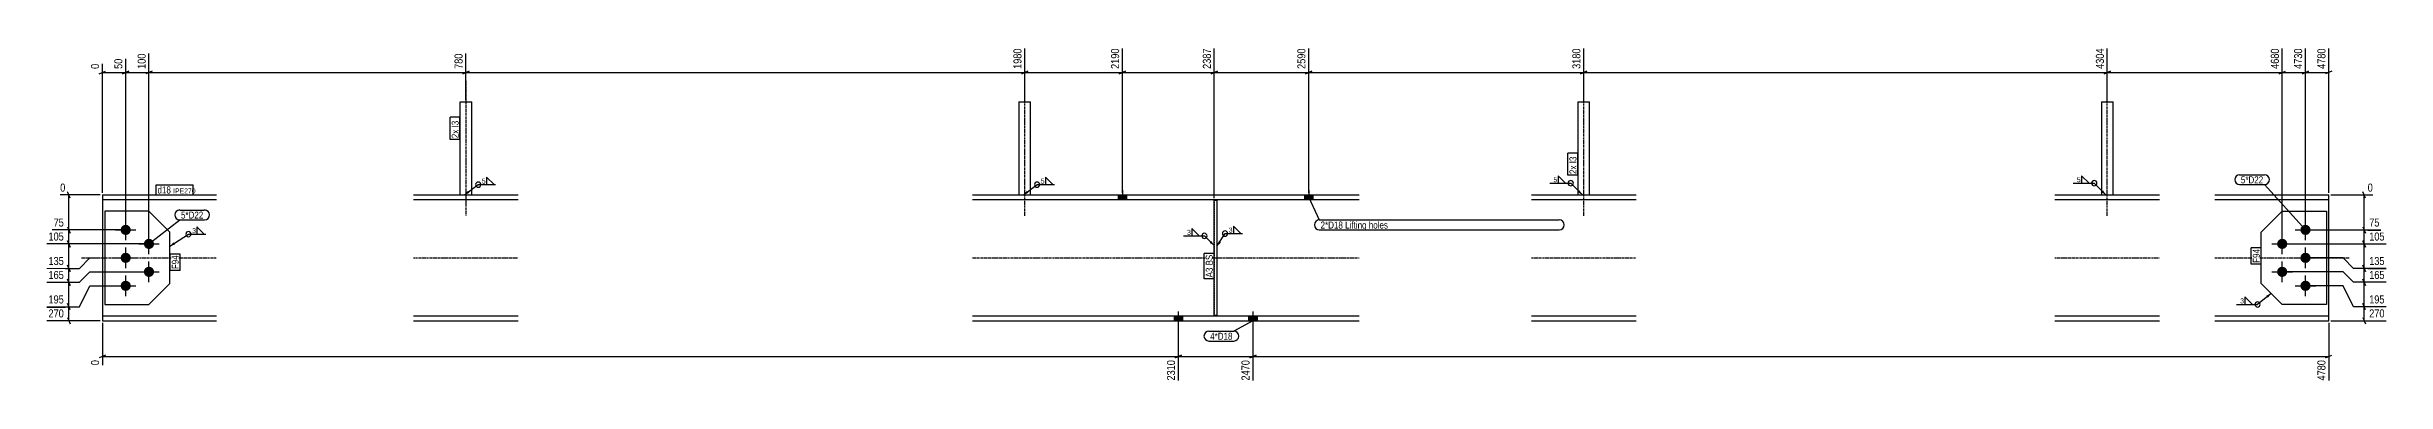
# Model space of a CAD drawing. Header units: millimetres. Extents: x 29 to 27119, y 7 to 1721.
# Drawn here: x 22096 to 27119, y 7 to 727 of the extents above; entities that cross this region are included whole.
import ezdxf

# ---------------------------------------------------------------- set-up
doc = ezdxf.new("R2010")
doc.units = ezdxf.units.MM
doc.linetypes.add('DXK_LINE_DOT2', pattern=[3.9198, 1.9599, -1.9599])
doc.linetypes.add('DXK_LINE_DOT3', pattern=[5.9187, 2.979, -0.9799, 0.9799, -0.9799])
for name, color, linetype in [('MÅLSÆTNING', 7, 'Continuous'), ('STÅL', 7, 'Continuous'), ('TEKST', 7, 'Continuous')]:
    doc.layers.add(name, color=color, linetype=linetype)
doc.styles.add('Arial Narrow', font='ARIALN.TTF', dxfattribs={"height": 0.2})

msp = doc.modelspace()

# ---------------------------------------------------------------- hatches: boundary and pattern name
at = {"layer": 'STÅL', "linetype": 'Continuous'}
for points in [[(24396.2, 398.9), (24414.2, 398.9), (24414.2, 409.1), (24396.2, 409.1)], [(24796.2, 398.9), (24814.2, 398.9), (24814.2, 409.1), (24796.2, 409.1)], [(22254.2, 334.1, -1), (22276.2, 334.1, -1)], [(22304.2, 304.1, -1), (22326.2, 304.1, -1)], [(26884.2, 304.1, -1), (26906.2, 304.1, -1)], [(26934.2, 334.1, -1), (26956.2, 334.1, -1)], [(22254.2, 274.1, -1), (22276.2, 274.1, -1)], [(22304.2, 244.1, -1), (22326.2, 244.1, -1)], [(26884.2, 244.1, -1), (26906.2, 244.1, -1)], [(26934.2, 274.1, -1), (26956.2, 274.1, -1)], [(22254.2, 214.1, -1), (22276.2, 214.1, -1)], [(26934.2, 214.1, -1), (26956.2, 214.1, -1)], [(24534.2, 149.3), (24516.2, 149.3), (24516.2, 139.1), (24534.2, 139.1)], [(24534.2, 149.3), (24516.2, 149.3), (24516.2, 139.1), (24534.2, 139.1)], [(24694.2, 149.3), (24676.2, 149.3), (24676.2, 139.1), (24694.2, 139.1)], [(24694.2, 149.3), (24676.2, 149.3), (24676.2, 139.1), (24694.2, 139.1)]]:
    msp.add_hatch(color=96, dxfattribs=at).paths.add_polyline_path(points)
at = {"layer": 'TEKST', "linetype": 'Continuous'}
for points in [[(23003.2, 413.6), (22992.6, 409.1), (22999.9, 418.1)], [(24203.2, 413.6), (24192.6, 409.1), (24199.9, 418.1)], [(25386.7, 419.1), (25392.6, 409.1), (25382.7, 415.2)], [(26510.7, 419.1), (26516.6, 409.1), (26506.7, 415.2)], [(22371.2, 302.9), (22360.2, 299.1), (22368.1, 307.6)], [(24596.2, 310.4), (24602.2, 300.5), (24592.2, 306.4)], [(26861, 192.9), (26871.6, 197.8), (26864.6, 188.5)]]:
    msp.add_hatch(color=3, dxfattribs=at).paths.add_polyline_path(points)

# ---------------------------------------------------------------- linework, layer by layer
at = {"layer": 'MÅLSÆTNING', "color": 7, "linetype": 'Continuous'}
for p, q in [((22315.2, 308.6), (22315.2, 712.6)), ((22995.6, 613.6), (22995.6, 712.6)), ((22995.6, 613.6), (22995.6, 712.6)), ((24195.6, 613.6), (24195.6, 723.6)), ((24405.2, 413.5), (24405.2, 723.6)), ((24602.2, 402.4), (24602.2, 723.6)), ((24805.2, 413.6), (24805.2, 723.6)), ((24805.2, 413.6), (24805.2, 723.6)), ((25395.6, 613.6), (25395.6, 723.6)), ((25395.6, 613.6), (25395.6, 723.6)), ((26519.6, 613.6), (26519.6, 723.6)), ((26895.2, 308.6), (26895.2, 723.6)), ((26945.2, 338.6), (26945.2, 723.6)), ((26995.2, 413.6), (26995.2, 723.6)), ((22208.5, 669.3), (22222, 674.7)), ((22215.2, 413.6), (22215.2, 690.6)), ((22258.5, 669.3), (22272, 674.7)), ((22265.2, 338.6), (22265.2, 701.6)), ((22265.2, 672), (22315.2, 672)), ((22322, 674.7), (22308.5, 669.3)), ((23002.4, 674.7), (22988.9, 669.3)), ((22988.9, 669.3), (23002.4, 674.7)), ((22995.6, 672), (24195.6, 672)), ((24188.9, 669.3), (24202.4, 674.7)), ((24398.5, 669.3), (24412, 674.7)), ((24595.5, 669.3), (24609, 674.7)), ((24812, 674.7), (24798.5, 669.3)), ((24798.5, 669.3), (24812, 674.7)), ((24805.2, 672), (25395.6, 672)), ((25402.4, 674.7), (25388.9, 669.3)), ((25388.9, 669.3), (25402.4, 674.7)), ((25395.6, 672), (26519.6, 672)), ((26512.9, 669.3), (26526.4, 674.7)), ((26888.5, 669.3), (26902, 674.7)), ((26895.2, 672), (26945.2, 672)), ((26952, 674.7), (26938.5, 669.3)), ((27002, 674.7), (26988.5, 669.3)), ((22210.7, 409.1), (22124.6, 409.1)), ((22145.9, 402.4), (22140.5, 415.9)), ((22143.2, 334.1), (22143.2, 409.1)), ((26999.7, 409.1), (27089.7, 409.1)), ((27073.8, 402.4), (27068.4, 415.9)), ((22310.7, 304.1), (22096.1, 304.1)), ((22310.7, 304.1), (22096.1, 304.1)), ((22260.7, 334.1), (22107.1, 334.1)), ((22260.7, 334.1), (22107.1, 334.1)), ((22140.5, 340.9), (22145.9, 327.4)), ((22140.5, 340.9), (22145.9, 327.4)), ((22145.9, 297.4), (22140.5, 310.9)), ((22140.5, 310.9), (22145.9, 297.4)), ((22143.2, 304.1), (22143.2, 334.1)), ((22143.2, 251.6), (22143.2, 304.1)), ((26899.7, 304.1), (27118.2, 304.1)), ((27068.4, 310.9), (27073.8, 297.4)), ((22096.1, 251.6), (22165.7, 251.6)), ((22096.1, 251.6), (22165.7, 251.6)), ((22145.9, 244.9), (22140.5, 258.4)), ((22140.5, 258.4), (22145.9, 244.9)), ((22165.7, 251.6), (22188.2, 274.1)), ((22165.7, 251.6), (22188.2, 274.1)), ((22188.2, 274.1), (22210.7, 274.1)), ((22188.2, 274.1), (22210.7, 274.1)), ((27026.1, 274.1), (26949.7, 274.1)), ((27026.1, 274.1), (26949.7, 274.1)), ((27048.6, 251.6), (27026.1, 274.1)), ((27048.6, 251.6), (27026.1, 274.1)), ((22165.7, 221.6), (22188.2, 244.1)), ((22165.7, 221.6), (22188.2, 244.1)), ((22165.7, 169.1), (22188.2, 214.1)), ((22165.7, 169.1), (22188.2, 214.1)), ((22188.2, 244.1), (22310.7, 244.1)), ((22188.2, 244.1), (22310.7, 244.1)), ((22188.2, 214.1), (22260.7, 214.1)), ((22188.2, 214.1), (22260.7, 214.1)), ((27026.1, 244.1), (26899.7, 244.1)), ((27026.1, 244.1), (26899.7, 244.1)), ((27026.1, 214.1), (26949.7, 214.1)), ((27026.1, 214.1), (26949.7, 214.1)), ((27048.6, 221.6), (27026.1, 244.1)), ((27048.6, 221.6), (27026.1, 244.1)), ((27048.6, 169.1), (27026.1, 214.1)), ((27048.6, 169.1), (27026.1, 214.1)), ((27118.2, 221.6), (27048.6, 221.6)), ((27068.4, 228.4), (27073.8, 214.9)), ((27071.1, 169.1), (27071.1, 221.6)), ((22096.1, 169.1), (22165.7, 169.1)), ((22145.9, 162.4), (22140.5, 175.9)), ((22143.2, 139.1), (22143.2, 169.1)), ((27118.2, 169.1), (27048.6, 169.1)), ((27118.2, 169.1), (27048.6, 169.1)), ((27073.8, 162.4), (27068.4, 175.9)), ((27073.8, 162.4), (27068.4, 175.9)), ((27071.1, 139.1), (27071.1, 169.1)), ((22210.7, 139.1), (22096.1, 139.1)), ((22140.5, 145.9), (22145.9, 132.4)), ((22215.2, 134.6), (22215.2, 43.7)), ((24525.2, 124.6), (24525.2, 10.8)), ((24525.2, 124.6), (24525.2, 10.8)), ((24685.2, 124.6), (24685.2, 10.8)), ((24685.2, 124.6), (24685.2, 10.8)), ((26995.2, 134.6), (26995.2, 10.8)), ((26999.7, 139.1), (27118.2, 139.1)), ((27068.4, 145.9), (27073.8, 132.4)), ((22222, 65), (22208.5, 59.6)), ((22215.2, 62.3), (24525.2, 62.3)), ((24532, 65), (24518.5, 59.6)), ((24518.5, 59.6), (24532, 65)), ((24525.2, 62.3), (24685.2, 62.3)), ((24692, 65), (24678.5, 59.6)), ((24678.5, 59.6), (24692, 65)), ((24685.2, 62.3), (26995.2, 62.3)), ((26988.5, 59.6), (27002, 65))]:
    msp.add_line(p, q, dxfattribs=at)
at = {"layer": 'STÅL', "color": 7, "linetype": 'DXK_LINE_DOT3'}
for p, q in [((22995.6, 654.1), (22995.6, 364.1)), ((24195.6, 364.1), (24195.6, 654.1)), ((25395.6, 364.1), (25395.6, 654.1)), ((26519.6, 364.1), (26519.6, 654.1)), ((22170.2, 274.1), (22460.2, 274.1)), ((22883.1, 274.1), (23108.1, 274.1)), ((24083.1, 274.1), (24913.8, 274.1)), ((25283.1, 274.1), (25508.1, 274.1)), ((26407.1, 274.1), (26632.1, 274.1)), ((26750.2, 274.1), (27040.2, 274.1))]:
    msp.add_line(p, q, dxfattribs=at)
at = {"layer": 'STÅL', "color": 2, "linetype": 'Continuous'}
for p, q in [((22983.1, 409.1), (22983.1, 609.1)), ((22983.1, 609.1), (23008.1, 609.1)), ((23008.1, 409.1), (23008.1, 609.1)), ((24183.1, 609.1), (24183.1, 409.1)), ((24183.1, 609.1), (24208.1, 609.1)), ((24208.1, 409.1), (24208.1, 609.1)), ((25383.1, 609.1), (25383.1, 409.1)), ((25383.1, 609.1), (25408.1, 609.1)), ((25408.1, 409.1), (25408.1, 609.1)), ((26507.1, 609.1), (26507.1, 409.1)), ((26507.1, 609.1), (26532.1, 609.1)), ((26532.1, 409.1), (26532.1, 609.1)), ((22215.2, 409.1), (22215.2, 139.1)), ((22215.2, 409.1), (22460.2, 409.1)), ((22883.1, 409.1), (23108.1, 409.1)), ((24083.1, 409.1), (24913.8, 409.1)), ((25283.1, 409.1), (25508.1, 409.1)), ((26407.1, 409.1), (26632.1, 409.1)), ((26750.2, 409.1), (26995.2, 409.1)), ((26995.2, 139.1), (26995.2, 409.1)), ((22460.2, 398.9), (22215.2, 398.9)), ((22220.2, 374.1), (22220.2, 174.1)), ((22315.2, 374.1), (22220.2, 374.1)), ((22360.2, 329.1), (22315.2, 374.1)), ((23108.1, 398.9), (22883.1, 398.9)), ((24913.8, 398.9), (24083.1, 398.9)), ((24602.2, 397.9), (24608.2, 397.9)), ((24602.2, 150.3), (24602.2, 397.9)), ((24608.2, 397.9), (24608.2, 150.3)), ((25508.1, 398.9), (25283.1, 398.9)), ((26632.1, 398.9), (26407.1, 398.9)), ((26995.2, 398.9), (26750.2, 398.9)), ((26850.2, 329.1), (26895.2, 374.1)), ((26895.2, 374.1), (26990.2, 374.1)), ((26990.2, 374.1), (26990.2, 174.1)), ((22360.2, 219.1), (22360.2, 329.1)), ((26850.2, 219.1), (26850.2, 329.1)), ((22315.2, 174.1), (22360.2, 219.1)), ((26895.2, 174.1), (26850.2, 219.1)), ((22220.2, 174.1), (22315.2, 174.1)), ((26990.2, 174.1), (26895.2, 174.1)), ((22460.2, 149.3), (22215.2, 149.3)), ((22215.2, 139.1), (22460.2, 139.1)), ((23108.1, 149.3), (22883.1, 149.3)), ((22883.1, 139.1), (23108.1, 139.1)), ((24913.8, 149.3), (24083.1, 149.3)), ((24083.1, 139.1), (24913.8, 139.1)), ((24608.2, 150.3), (24602.2, 150.3)), ((25508.1, 149.3), (25283.1, 149.3)), ((25283.1, 139.1), (25508.1, 139.1)), ((26632.1, 149.3), (26407.1, 149.3)), ((26407.1, 139.1), (26632.1, 139.1)), ((26995.2, 149.3), (26750.2, 149.3)), ((26750.2, 139.1), (26995.2, 139.1))]:
    msp.add_line(p, q, dxfattribs=at)
at = {"layer": 'STÅL', "color": 7, "linetype": 'DXK_LINE_DOT2'}
for p, q in [((22983.1, 409.1), (23008.1, 409.1)), ((24183.1, 409.1), (24208.1, 409.1)), ((25383.1, 409.1), (25408.1, 409.1)), ((26507.1, 409.1), (26532.1, 409.1)), ((24608.2, 397.9), (24602.2, 397.9)), ((24602.2, 397.9), (24602.2, 150.3)), ((24608.2, 397.9), (24608.2, 150.3)), ((24608.2, 150.3), (24602.2, 150.3))]:
    msp.add_line(p, q, dxfattribs=at)
at = {"layer": 'STÅL', "color": 96, "linetype": 'Continuous'}
for p, q in [((24396.2, 409.1), (24396.2, 398.9)), ((24405.2, 419.1), (24405.2, 398.9)), ((24414.2, 409.1), (24414.2, 398.9)), ((24796.2, 409.1), (24796.2, 398.9)), ((24805.2, 419.1), (24805.2, 398.9)), ((24814.2, 409.1), (24814.2, 398.9)), ((22265.2, 312.1), (22265.2, 356.1)), ((26945.2, 312.1), (26945.2, 356.1)), ((22243.2, 334.1), (22287.2, 334.1)), ((22293.2, 304.1), (22337.2, 304.1)), ((22315.2, 282.1), (22315.2, 326.1)), ((26873.2, 304.1), (26917.2, 304.1)), ((26895.2, 282.1), (26895.2, 326.1)), ((26923.2, 334.1), (26967.2, 334.1)), ((22243.2, 274.1), (22287.2, 274.1)), ((22265.2, 252.1), (22265.2, 296.1)), ((22315.2, 222.1), (22315.2, 266.1)), ((26895.2, 222.1), (26895.2, 266.1)), ((26923.2, 274.1), (26967.2, 274.1)), ((26945.2, 252.1), (26945.2, 296.1)), ((22243.2, 214.1), (22287.2, 214.1)), ((22265.2, 192.1), (22265.2, 236.1)), ((22293.2, 244.1), (22337.2, 244.1)), ((26873.2, 244.1), (26917.2, 244.1)), ((26923.2, 214.1), (26967.2, 214.1)), ((26945.2, 192.1), (26945.2, 236.1)), ((24525.2, 159.3), (24525.2, 94.3)), ((24525.2, 159.3), (24525.2, 94.3)), ((24685.2, 159.3), (24685.2, 94.3)), ((24685.2, 159.3), (24685.2, 94.3)), ((24516.2, 149.3), (24516.2, 139.1)), ((24516.2, 149.3), (24516.2, 139.1)), ((24534.2, 149.3), (24534.2, 139.1)), ((24534.2, 149.3), (24534.2, 139.1)), ((24676.2, 149.3), (24676.2, 139.1)), ((24676.2, 149.3), (24676.2, 139.1)), ((24694.2, 149.3), (24694.2, 139.1)), ((24694.2, 149.3), (24694.2, 139.1))]:
    msp.add_line(p, q, dxfattribs=at)
at = {"layer": 'TEKST', "color": 3, "linetype": 'Continuous'}
for p, q in [((25392.6, 409.1), (25367.7, 434.4)), ((26516.6, 409.1), (26491.7, 434.4)), ((24602.2, 300.5), (24581.2, 321.3)), ((26871.6, 197.8), (26842.2, 174.1))]:
    msp.add_line(p, q, dxfattribs=at)
for centre in [(25367.7, 434.4), (26491.7, 434.4), (24581.2, 321.3), (26842.2, 174.1)]:
    msp.add_arc(centre, 5.62, 270, 90, dxfattribs=at)

# ---------------------------------------------------------------- wipeouts: each hides what was drawn before it
at = {"color": 0}
for points in [[(25338.2, 435.7), (25338.2, 448.8), (25329.6, 448.8), (25329.6, 435.7)], [(26462.2, 435.7), (26462.2, 448.8), (26453.6, 448.8), (26453.6, 435.7)], [(24878.5, 337), (24878.5, 352.8), (24830.6, 352.8), (24830.6, 337)], [(22415.7, 326.3), (22415.7, 339.4), (22407, 339.4), (22407, 326.3)], [(24551.7, 322.6), (24551.7, 335.7), (24543, 335.7), (24543, 322.6)], [(26812.7, 175.5), (26812.7, 188.5), (26804.1, 188.5), (26804.1, 175.5)]]:
    msp.add_wipeout(points, dxfattribs=at).dxf.layer = 'TEKST'

# ---------------------------------------------------------------- next in the draw order: linework, layer by layer
at = {"layer": 'TEKST', "color": 3, "linetype": 'Continuous'}
for p, q in [((25322.6, 434.4), (25367.7, 434.4)), ((25356.6, 434.4), (25340.5, 450.4)), ((25340.5, 450.4), (25340.5, 434.4)), ((25340.5, 434.4), (25356.6, 434.4)), ((26446.6, 434.4), (26491.7, 434.4)), ((26480.6, 434.4), (26464.5, 450.4)), ((26464.5, 450.4), (26464.5, 434.4)), ((26464.5, 434.4), (26480.6, 434.4)), ((22360.2, 299.1), (22400, 325)), ((22400, 325), (22437.3, 325)), ((22434, 325), (22418, 341)), ((22418, 341), (22418, 325)), ((22418, 325), (22434, 325)), ((24536.1, 321.3), (24581.2, 321.3)), ((24570.1, 321.3), (24554, 337.4)), ((24554, 337.4), (24554, 321.3)), ((24554, 321.3), (24570.1, 321.3)), ((26797.1, 174.1), (26842.2, 174.1)), ((26831.1, 174.1), (26815.1, 190.2)), ((26815.1, 190.2), (26815.1, 174.1)), ((26815.1, 174.1), (26831.1, 174.1))]:
    msp.add_line(p, q, dxfattribs=at)
for centre, start, end in [((25367.7, 434.4), 90, 270), ((26491.7, 434.4), 90, 270), ((22400, 325), 90, 270), ((22400, 325), 270, 90), ((24581.2, 321.3), 90, 270), ((26842.2, 174.1), 90, 270)]:
    msp.add_arc(centre, 5.62, start, end, dxfattribs=at)

# ---------------------------------------------------------------- next in the draw order: texts
at = {"layer": 'TEKST', "color": 3, "style": 'Arial Narrow'}
for s, p in [('5', (25330.5, 436.6)), ('5', (26454.5, 436.6)), ('3', (22407.9, 327.2)), ('3', (24543.9, 323.5)), ('3', (26805, 176.4))]:
    msp.add_text(s, height=10.7, dxfattribs=at).set_placement(p)

# ---------------------------------------------------------------- next in the draw order: wipeouts: each hides what was drawn before it
at = {"color": 0, "linetype": 'Continuous'}
for points in [[(22311.6, 716.2), (22286.4, 716.2), (22286.4, 676.1), (22311.6, 676.1)], [(24192, 727.2), (24166.8, 727.2), (24166.8, 676.1), (24192, 676.1)], [(25392, 727.2), (25366.8, 727.2), (25366.8, 676.1), (25392, 676.1)], [(26516, 727.2), (26490.8, 727.2), (26490.8, 676.1), (26516, 676.1)], [(26941.6, 727.2), (26916.4, 727.2), (26916.4, 676.1), (26941.6, 676.1)], [(22139.2, 412.7), (22139.2, 437.9), (22121, 437.9), (22121, 412.7)], [(22135.9, 337.7), (22135.9, 362.9), (22106.8, 362.9), (22106.8, 337.7)], [(27118.5, 225.2), (27118.5, 250.4), (27078.4, 250.4), (27078.4, 225.2)], [(22135.9, 172.7), (22135.9, 197.9), (22095.8, 197.9), (22095.8, 172.7)], [(22211.6, 58.3), (22186.4, 58.3), (22186.4, 40.1), (22211.6, 40.1)], [(24521.6, 58.3), (24496.4, 58.3), (24496.4, 7.2), (24521.6, 7.2)], [(24681.6, 58.3), (24656.4, 58.3), (24656.4, 7.2), (24681.6, 7.2)], [(26991.6, 58.3), (26966.4, 58.3), (26966.4, 7.2), (26991.6, 7.2)]]:
    msp.add_wipeout(points, dxfattribs=at).dxf.layer = 'MÅLSÆTNING'
at = {"color": 0}
for points in [[(22980, 549.3), (22964.2, 549.3), (22964.2, 531), (22980, 531)], [(23037.7, 432.6), (23037.7, 445.7), (23029, 445.7), (23029, 432.6)], [(24237.7, 432.6), (24237.7, 445.7), (24229, 445.7), (24229, 432.6)], [(26854.5, 434.1), (26854.5, 449.8), (26806.5, 449.8), (26806.5, 434.1)], [(24878.5, 337), (24878.5, 352.8), (24830.6, 352.8), (24830.6, 337)], [(24641.2, 327.5), (24641.2, 340.6), (24632.5, 340.6), (24632.5, 327.5)], [(24599.1, 253.2), (24583.3, 253.2), (24583.3, 232.1), (24599.1, 232.1)], [(26847.1, 293.1), (26831.3, 293.1), (26831.3, 263.4), (26847.1, 263.4)], [(24641.6, 98.3), (24641.6, 114.1), (24593.6, 114.1), (24593.6, 98.3)]]:
    msp.add_wipeout(points, dxfattribs=at).dxf.layer = 'TEKST'

# ---------------------------------------------------------------- next in the draw order: hatches: boundary and pattern name
at = {"layer": 'TEKST', "linetype": 'Continuous'}
msp.add_hatch(color=3, dxfattribs=at).paths.add_polyline_path([(24616.7, 307), (24608.2, 299.1), (24611.9, 310.1)])

# ---------------------------------------------------------------- next in the draw order: linework, layer by layer
at = {"layer": 'MÅLSÆTNING', "color": 7, "linetype": 'Continuous'}
for p, q in [((22315.2, 308.6), (22315.2, 712.6)), ((24195.6, 613.6), (24195.6, 723.6)), ((26519.6, 613.6), (26519.6, 723.6)), ((26895.2, 308.6), (26895.2, 723.6)), ((26945.2, 338.6), (26945.2, 723.6)), ((22215.2, 672), (22265.2, 672)), ((22272, 674.7), (22258.5, 669.3)), ((22265.2, 338.6), (22265.2, 701.6)), ((22322, 674.7), (22308.5, 669.3)), ((22315.2, 672), (22995.6, 672)), ((24202.4, 674.7), (24188.9, 669.3)), ((24195.6, 672), (24405.2, 672)), ((26526.4, 674.7), (26512.9, 669.3)), ((26519.6, 672), (26895.2, 672)), ((26888.5, 669.3), (26902, 674.7)), ((26938.5, 669.3), (26952, 674.7)), ((26945.2, 672), (26995.2, 672)), ((27071.1, 251.6), (27071.1, 304.1)), ((22143.2, 221.6), (22143.2, 251.6)), ((27118.2, 251.6), (27048.6, 251.6)), ((27118.2, 251.6), (27048.6, 251.6)), ((27073.8, 244.9), (27068.4, 258.4)), ((27068.4, 258.4), (27073.8, 244.9)), ((27071.1, 221.6), (27071.1, 251.6)), ((22096.1, 221.6), (22165.7, 221.6)), ((22096.1, 221.6), (22165.7, 221.6)), ((22145.9, 214.9), (22140.5, 228.4)), ((22140.5, 228.4), (22145.9, 214.9)), ((27118.2, 221.6), (27048.6, 221.6)), ((27073.8, 214.9), (27068.4, 228.4))]:
    msp.add_line(p, q, dxfattribs=at)
at = {"layer": 'TEKST', "color": 3, "linetype": 'Continuous'}
for p, q in [((22992.6, 409.1), (23022, 431.3)), ((23022, 431.3), (23059.3, 431.3)), ((23056, 431.3), (23040, 447.4)), ((23040, 447.4), (23040, 431.3)), ((23040, 431.3), (23056, 431.3)), ((24192.6, 409.1), (24222, 431.3)), ((24222, 431.3), (24259.3, 431.3)), ((24256, 431.3), (24240, 447.4)), ((24240, 447.4), (24240, 431.3)), ((24240, 431.3), (24256, 431.3)), ((24608.2, 299.1), (24625.5, 326.2)), ((24625.5, 326.2), (24662.8, 326.2)), ((24659.6, 326.2), (24643.5, 342.2)), ((24643.5, 342.2), (24643.5, 326.2)), ((24643.5, 326.2), (24659.6, 326.2))]:
    msp.add_line(p, q, dxfattribs=at)
at = {"layer": 'TEKST', "color": 7, "linetype": 'Continuous'}
msp.add_line((24805.2, 404), (24827.9, 355.5), dxfattribs=at)
at = {"layer": 'TEKST', "color": 3, "linetype": 'Continuous'}
for centre, start, end in [((23022, 431.3), 90, 270), ((23022, 431.3), 270, 90), ((24222, 431.3), 90, 270), ((24222, 431.3), 270, 90), ((24625.5, 326.2), 90, 270), ((24625.5, 326.2), 270, 90)]:
    msp.add_arc(centre, 5.62, start, end, dxfattribs=at)
at = {"layer": 'TEKST', "color": 7, "linetype": 'Continuous'}
msp.add_arc((24827.9, 344.9), 10.6, 90, 270, dxfattribs=at)

# ---------------------------------------------------------------- next in the draw order: texts
at = {"layer": 'MÅLSÆTNING', "color": 3, "linetype": 'Continuous', "style": 'Arial Narrow'}
for s, height, p in [('100', 17.18, (22308, 679.7)), ('1980', 17.18, (24188.4, 679.7)), ('3180', 17.18, (25388.4, 679.7)), ('4304', 17.18, (26512.4, 679.7)), ('4730', 17.18, (26938, 679.7)), ('0', 17.2, (22208, 43.7)), ('2310', 17.18, (24518, 10.8)), ('2470', 17.18, (24678, 10.8)), ('4780', 17.18, (26988, 10.8))]:
    msp.add_text(s, height=height, rotation=90.0002, dxfattribs=at).set_placement(p)
for s, height, p in [('0', 17.2, (22124.6, 416.3)), ('75', 17.18, (22110.4, 341.3)), ('165', 17.18, (27082, 228.8))]:
    msp.add_text(s, height=height, dxfattribs=at).set_placement(p)
at = {"layer": 'TEKST', "color": 3, "style": 'Arial Narrow'}
for s, p in [('5', (23029.9, 433.5)), ('5', (24229.9, 433.5)), ('3', (24633.4, 328.4))]:
    msp.add_text(s, height=10.7, dxfattribs=at).set_placement(p)

# ---------------------------------------------------------------- next in the draw order: wipeouts: each hides what was drawn before it
at = {"color": 0, "linetype": 'Continuous'}
msp.add_wipeout([(22135.9, 142.7), (22135.9, 167.9), (22095.8, 167.9), (22095.8, 142.7)], dxfattribs=at).dxf.layer = 'MÅLSÆTNING'
at = {"color": 0}
for points in [[(22980, 549.3), (22964.2, 549.3), (22964.2, 531), (22980, 531)], [(25380, 472.3), (25364.2, 472.3), (25364.2, 454.1), (25380, 454.1)], [(26854.5, 434.1), (26854.5, 449.8), (26806.5, 449.8), (26806.5, 434.1)], [(22431.9, 358.4), (22431.9, 374.1), (22383.9, 374.1), (22383.9, 358.4)], [(25340.2, 337), (25340.2, 352.8), (24883.3, 352.8), (24883.3, 337)], [(22379.1, 279.6), (22363.4, 279.6), (22363.4, 249.9), (22379.1, 249.9)], [(24599.1, 253.2), (24583.3, 253.2), (24583.3, 232.1), (24599.1, 232.1)], [(26847.1, 293.1), (26831.3, 293.1), (26831.3, 263.4), (26847.1, 263.4)], [(24641.6, 98.3), (24641.6, 114.1), (24593.6, 114.1), (24593.6, 98.3)]]:
    msp.add_wipeout(points, dxfattribs=at).dxf.layer = 'TEKST'

# ---------------------------------------------------------------- next in the draw order: linework, layer by layer
at = {"layer": 'MÅLSÆTNING', "color": 7, "linetype": 'Continuous'}
for p, q in [((22143.2, 169.1), (22143.2, 221.6)), ((22096.1, 169.1), (22165.7, 169.1)), ((22145.9, 162.4), (22140.5, 175.9))]:
    msp.add_line(p, q, dxfattribs=at)
at = {"layer": 'TEKST', "color": 7, "linetype": 'Continuous'}
for p, q in [((22982.7, 528.3), (22961.5, 528.3)), ((26803.8, 452.5), (26857.2, 452.5)), ((26803.8, 431.4), (26857.2, 431.4)), ((26945.2, 334.1), (26857.2, 431.4)), ((26828.6, 260.7), (26828.6, 295.8)), ((26849.8, 295.8), (26828.6, 295.8)), ((26849.8, 260.7), (26828.6, 260.7)), ((26849.8, 260.7), (26849.8, 295.8)), ((24601.8, 229.4), (24580.6, 229.4)), ((24590.9, 116.8), (24644.3, 116.8)), ((24685.2, 139.2), (24644.3, 116.8)), ((24590.9, 95.6), (24644.3, 95.6))]:
    msp.add_line(p, q, dxfattribs=at)
for centre, start, end in [((26803.8, 442), 90, 270), ((26857.2, 442), 270, 90), ((24590.9, 106.2), 90, 270), ((24644.3, 106.2), 270, 90)]:
    msp.add_arc(centre, 10.6, start, end, dxfattribs=at)

# ---------------------------------------------------------------- next in the draw order: texts
at = {"layer": 'MÅLSÆTNING', "color": 3, "linetype": 'Continuous', "style": 'Arial Narrow'}
for s, p in [('270', (22099.4, 146.3)), ('195', (22099.4, 176.3))]:
    msp.add_text(s, height=17.18, dxfattribs=at).set_placement(p)
at = {"layer": 'TEKST', "color": 3, "style": 'Arial Narrow'}
for s, p in [('5*D22', (26806.5, 434.1)), ('4*D18', (24593.6, 98.3))]:
    msp.add_text(s, height=15.03, dxfattribs=at).set_placement(p)
msp.add_text('F94', height=15.03, rotation=90.0002, dxfattribs=at).set_placement((26847.1, 263.4))

# ---------------------------------------------------------------- next in the draw order: wipeouts: each hides what was drawn before it
at = {"color": 0, "linetype": 'Continuous'}
for points in [[(22261.6, 705.2), (22236.4, 705.2), (22236.4, 676.1), (22261.6, 676.1)], [(22992, 716.2), (22966.8, 716.2), (22966.8, 676.1), (22992, 676.1)], [(24401.6, 727.2), (24376.4, 727.2), (24376.4, 676.1), (24401.6, 676.1)], [(26891.6, 727.2), (26866.4, 727.2), (26866.4, 676.1), (26891.6, 676.1)], [(26991.6, 727.2), (26966.4, 727.2), (26966.4, 676.1), (26991.6, 676.1)], [(22135.9, 307.7), (22135.9, 332.9), (22095.8, 332.9), (22095.8, 307.7)], [(27118.5, 307.7), (27118.5, 332.9), (27078.4, 332.9), (27078.4, 307.7)], [(22135.9, 255.2), (22135.9, 280.4), (22095.8, 280.4), (22095.8, 255.2)], [(27118.5, 172.7), (27118.5, 197.9), (27078.4, 197.9), (27078.4, 172.7)]]:
    msp.add_wipeout(points, dxfattribs=at).dxf.layer = 'MÅLSÆTNING'
at = {"color": 0}
for points in [[(22980, 568.4), (22964.2, 568.4), (22964.2, 554), (22980, 554)], [(25380, 472.3), (25364.2, 472.3), (25364.2, 454.1), (25380, 454.1)], [(22362.3, 412.3), (22362.3, 428), (22333.5, 428), (22333.5, 412.3)], [(22431.9, 358.4), (22431.9, 374.1), (22383.9, 374.1), (22383.9, 358.4)], [(25340.2, 337), (25340.2, 352.8), (24883.3, 352.8), (24883.3, 337)], [(22379.1, 279.6), (22363.4, 279.6), (22363.4, 249.9), (22379.1, 249.9)], [(24599.1, 280.9), (24583.3, 280.9), (24583.3, 257.9), (24599.1, 257.9)]]:
    msp.add_wipeout(points, dxfattribs=at).dxf.layer = 'TEKST'

# ---------------------------------------------------------------- next in the draw order: linework, layer by layer
at = {"layer": 'MÅLSÆTNING', "color": 7, "linetype": 'Continuous'}
for p, q in [((24405.2, 413.5), (24405.2, 723.6)), ((24412, 674.7), (24398.5, 669.3)), ((24405.2, 672), (24602.2, 672)), ((27071.1, 334.1), (27071.1, 409.1)), ((26899.7, 304.1), (27118.2, 304.1)), ((26949.7, 334.1), (27107.2, 334.1)), ((26949.7, 334.1), (27107.2, 334.1)), ((27068.4, 340.9), (27073.8, 327.4)), ((27068.4, 340.9), (27073.8, 327.4)), ((27073.8, 297.4), (27068.4, 310.9)), ((27071.1, 304.1), (27071.1, 334.1))]:
    msp.add_line(p, q, dxfattribs=at)
at = {"layer": 'TEKST', "color": 7, "linetype": 'Continuous'}
for p, q in [((25382.7, 451.4), (25361.5, 451.4)), ((22315.2, 304.1), (22381.2, 355.7)), ((22381.2, 376.8), (22434.6, 376.8)), ((22381.2, 355.7), (22434.6, 355.7)), ((24827.9, 355.5), (25342.9, 355.5)), ((24827.9, 334.3), (25342.9, 334.3)), ((22360.7, 247.2), (22360.7, 282.3)), ((22381.8, 282.3), (22360.7, 282.3)), ((22381.8, 247.2), (22381.8, 282.3)), ((22381.8, 247.2), (22360.7, 247.2))]:
    msp.add_line(p, q, dxfattribs=at)
for centre, start, end in [((22381.2, 366.3), 90, 270), ((22434.6, 366.3), 270, 90), ((25342.9, 344.9), 270, 90)]:
    msp.add_arc(centre, 10.6, start, end, dxfattribs=at)

# ---------------------------------------------------------------- next in the draw order: texts
at = {"layer": 'MÅLSÆTNING', "color": 3, "linetype": 'Continuous', "style": 'Arial Narrow'}
for s, p in [('780', (22988.4, 679.7)), ('2190', (24398, 679.7)), ('4680', (26888, 679.7)), ('4780', (26988, 679.7)), ('50', (22258, 679.7))]:
    msp.add_text(s, height=17.18, rotation=90.0002, dxfattribs=at).set_placement(p)
for s, p in [('105', (22099.4, 311.3)), ('105', (27082, 311.3)), ('135', (22099.4, 258.8))]:
    msp.add_text(s, height=17.18, dxfattribs=at).set_placement(p)
at = {"layer": 'TEKST', "color": 3, "style": 'Arial Narrow'}
for s, height, p in [('5*D22', 15.03, (22383.9, 358.4)), ('2*D18', 15.03, (24830.6, 337)), ('Lifting holes', 15.032, (24883.3, 337))]:
    msp.add_text(s, height=height, dxfattribs=at).set_placement(p)
msp.add_text('F94', height=15.03, rotation=90.0002, dxfattribs=at).set_placement((22379.1, 249.9))

# ---------------------------------------------------------------- next in the draw order: wipeouts: each hides what was drawn before it
at = {"color": 0, "linetype": 'Continuous'}
for points in [[(22211.6, 694.2), (22186.4, 694.2), (22186.4, 676.1), (22211.6, 676.1)], [(27118.5, 142.7), (27118.5, 167.9), (27078.4, 167.9), (27078.4, 142.7)]]:
    msp.add_wipeout(points, dxfattribs=at).dxf.layer = 'MÅLSÆTNING'
at = {"color": 0}
for points in [[(22980, 568.4), (22964.2, 568.4), (22964.2, 554), (22980, 554)], [(25380, 491.5), (25364.2, 491.5), (25364.2, 477.1), (25380, 477.1)], [(22362.3, 412.3), (22362.3, 428), (22333.5, 428), (22333.5, 412.3)], [(24599.1, 280.9), (24583.3, 280.9), (24583.3, 257.9), (24599.1, 257.9)]]:
    msp.add_wipeout(points, dxfattribs=at).dxf.layer = 'TEKST'

# ---------------------------------------------------------------- next in the draw order: linework, layer by layer
at = {"layer": 'TEKST', "color": 7, "linetype": 'Continuous'}
for p, q in [((22961.5, 528.3), (22961.5, 575.8)), ((22982.7, 575.8), (22961.5, 575.8)), ((22982.7, 528.3), (22982.7, 575.8)), ((22330.8, 409.6), (22330.8, 430.7)), ((24580.6, 229.4), (24580.6, 283.6)), ((24601.8, 283.6), (24580.6, 283.6)), ((24601.8, 229.4), (24601.8, 283.6))]:
    msp.add_line(p, q, dxfattribs=at)

# ---------------------------------------------------------------- next in the draw order: texts
at = {"layer": 'MÅLSÆTNING', "color": 3, "linetype": 'Continuous', "style": 'Arial Narrow'}
msp.add_text('0', height=17.2, rotation=90.0002, dxfattribs=at).set_placement((22208, 679.7))
for s, p in [('270', (27082, 146.3)), ('195', (27082, 176.3))]:
    msp.add_text(s, height=17.18, dxfattribs=at).set_placement(p)
at = {"layer": 'TEKST', "color": 3, "style": 'Arial Narrow'}
for s, p in [('I3', (22980, 554)), ('2x', (22980, 531)), ('BS', (24599.1, 257.9)), ('A3', (24599.1, 232.1))]:
    msp.add_text(s, height=15.03, rotation=90.0002, dxfattribs=at).set_placement(p)

# ---------------------------------------------------------------- next in the draw order: wipeouts: each hides what was drawn before it
at = {"color": 0, "linetype": 'Continuous'}
for points in [[(24598.6, 727.2), (24573.4, 727.2), (24573.4, 676.1), (24598.6, 676.1)], [(27093.3, 412.7), (27093.3, 437.9), (27075.1, 437.9), (27075.1, 412.7)], [(27107.5, 337.7), (27107.5, 362.9), (27078.4, 362.9), (27078.4, 337.7)], [(27118.5, 255.2), (27118.5, 280.4), (27078.4, 280.4), (27078.4, 255.2)], [(22135.9, 225.2), (22135.9, 250.4), (22095.8, 250.4), (22095.8, 225.2)]]:
    msp.add_wipeout(points, dxfattribs=at).dxf.layer = 'MÅLSÆTNING'
at = {"color": 0}
for points in [[(25380, 491.5), (25364.2, 491.5), (25364.2, 477.1), (25380, 477.1)], [(22407.5, 412.3), (22407.5, 423.5), (22367, 423.5), (22367, 412.3)]]:
    msp.add_wipeout(points, dxfattribs=at).dxf.layer = 'TEKST'

# ---------------------------------------------------------------- next in the draw order: linework, layer by layer
at = {"layer": 'MÅLSÆTNING', "color": 7, "linetype": 'Continuous'}
for p, q in [((24602.2, 402.4), (24602.2, 723.6)), ((24609, 674.7), (24595.5, 669.3)), ((24602.2, 672), (24805.2, 672))]:
    msp.add_line(p, q, dxfattribs=at)
at = {"layer": 'TEKST', "color": 7, "linetype": 'Continuous'}
for p, q in [((25361.5, 451.4), (25361.5, 498.9)), ((25382.7, 498.9), (25361.5, 498.9)), ((25382.7, 451.4), (25382.7, 498.9))]:
    msp.add_line(p, q, dxfattribs=at)

# ---------------------------------------------------------------- next in the draw order: texts
at = {"layer": 'MÅLSÆTNING', "color": 3, "linetype": 'Continuous', "style": 'Arial Narrow'}
msp.add_text('2387', height=17.18, rotation=90.0002, dxfattribs=at).set_placement((24595, 679.7))
for s, height, p in [('0', 17.2, (27078.7, 416.3)), ('75', 17.18, (27082, 341.3)), ('135', 17.18, (27082, 258.8)), ('165', 17.18, (22099.4, 228.8))]:
    msp.add_text(s, height=height, dxfattribs=at).set_placement(p)
at = {"layer": 'TEKST', "color": 3, "style": 'Arial Narrow'}
for s, p in [('I3', (25380, 477.1)), ('2x', (25380, 454.1))]:
    msp.add_text(s, height=15.03, rotation=90.0002, dxfattribs=at).set_placement(p)

# ---------------------------------------------------------------- next in the draw order: wipeouts: each hides what was drawn before it
at = {"color": 0}
msp.add_wipeout([(22407.5, 412.3), (22407.5, 423.5), (22367, 423.5), (22367, 412.3)], dxfattribs=at).dxf.layer = 'TEKST'

# ---------------------------------------------------------------- next in the draw order: linework, layer by layer
at = {"layer": 'TEKST', "color": 7, "linetype": 'Continuous'}
for p, q in [((22330.8, 430.7), (22410.2, 430.7)), ((22330.8, 409.6), (22410.2, 409.6)), ((22410.2, 409.6), (22410.2, 430.7))]:
    msp.add_line(p, q, dxfattribs=at)

# ---------------------------------------------------------------- next in the draw order: texts
at = {"layer": 'TEKST', "color": 3, "style": 'Arial Narrow'}
for s, height, p in [('d18', 15.03, (22333.5, 412.3)), ('IPE270', 10.74, (22367, 412.3))]:
    msp.add_text(s, height=height, dxfattribs=at).set_placement(p)

# ---------------------------------------------------------------- next in the draw order: wipeouts: each hides what was drawn before it
at = {"color": 0, "linetype": 'Continuous'}
msp.add_wipeout([(24801.6, 727.2), (24776.4, 727.2), (24776.4, 676.1), (24801.6, 676.1)], dxfattribs=at).dxf.layer = 'MÅLSÆTNING'

# ---------------------------------------------------------------- next in the draw order: texts
at = {"layer": 'MÅLSÆTNING', "color": 3, "linetype": 'Continuous', "style": 'Arial Narrow'}
msp.add_text('2590', height=17.18, rotation=90.0002, dxfattribs=at).set_placement((24798, 679.7))

doc.saveas('drawing.dxf')
